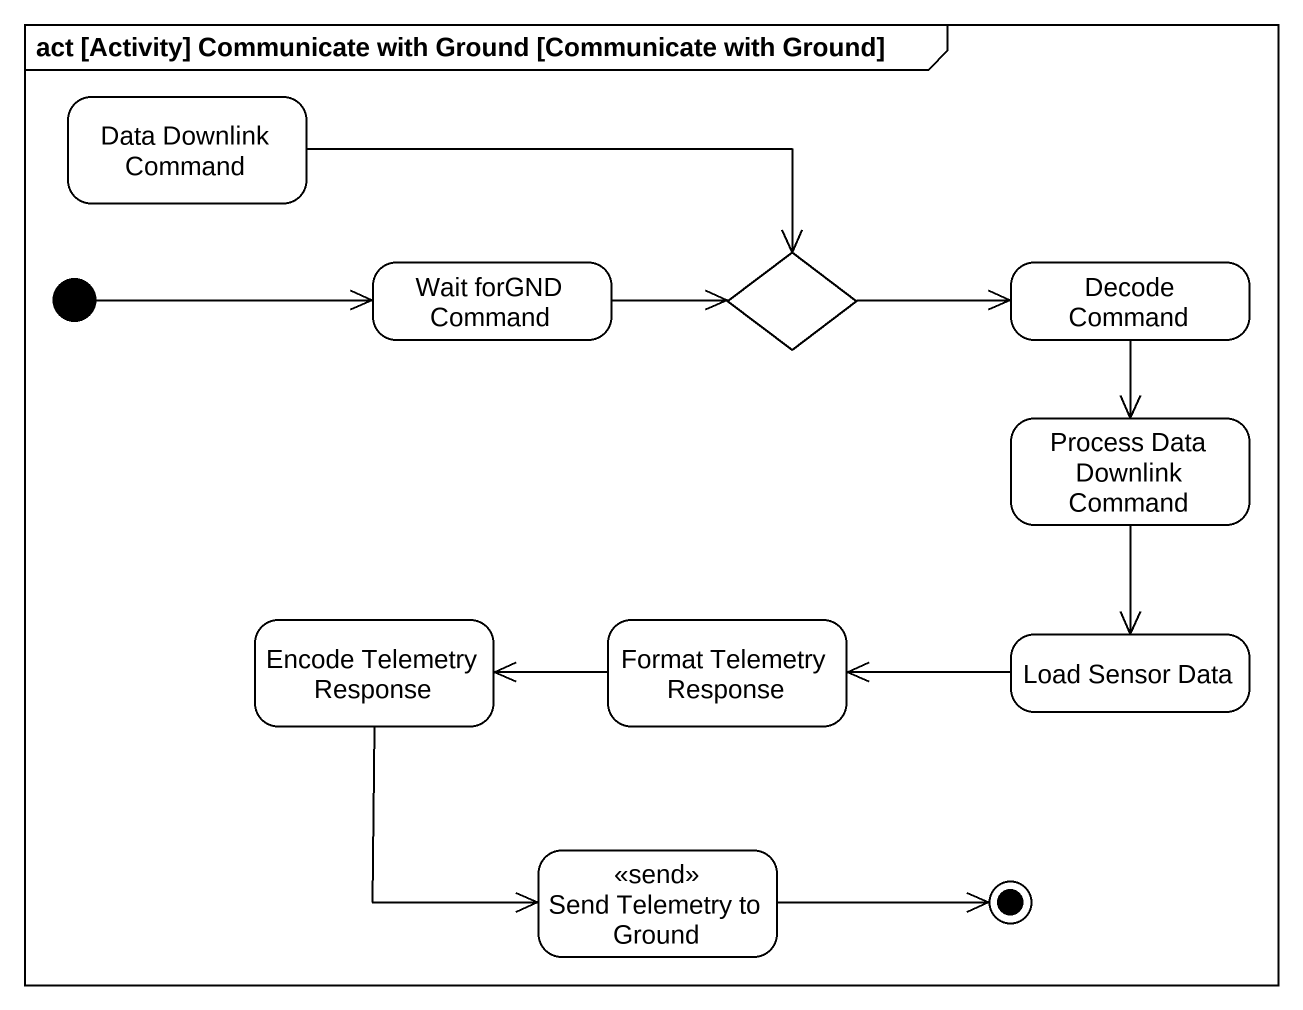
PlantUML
@startuml
mainframe act [Activity] Communicate with Ground [Communicate with Ground]
hide empty description
state "Data Downlink Command" as Data_Downlink_Command
state "Wait forGND Command" as Wait_forGND_Command
state choice1 <<choice>>
state "Decode Command" as Decode_Command
state "Process Data Downlink Command" as Process_Data_Downlink
state "Encode Telemetry Response" as Encode_Telemetry_Response
state "Format Telemetry Response" as Format_Telemetry_Response
state "Load Sensor Data" as Load_Sensor_Data
state "Send Telemetry to Ground" as Send_Telemetry_to_Ground <<send>>
[*] -right-> Wait_forGND_Command
Data_Downlink_Command -right-> choice1
Wait_forGND_Command -right-> choice1
choice1 -right-> Decode_Command
Decode_Command --> Process_Data_Downlink
Process_Data_Downlink --> Load_Sensor_Data
Encode_Telemetry_Response --> Send_Telemetry_to_Ground
Format_Telemetry_Response -left-> Encode_Telemetry_Response
Load_Sensor_Data -left-> Format_Telemetry_Response
Send_Telemetry_to_Ground -right-> [*]
@enduml
